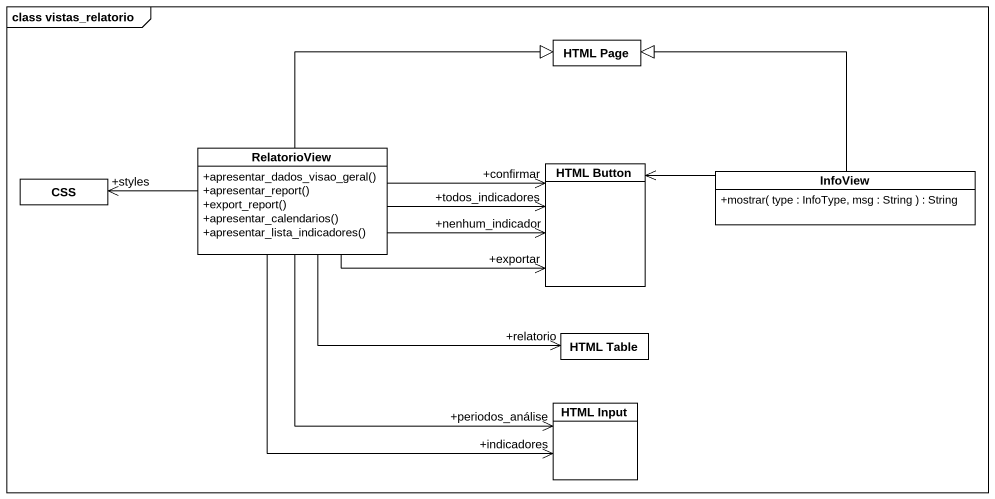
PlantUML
@startuml
mainframe class vistas_relatorio
hide circle
hide empty members
skinparam classAttributeIconSize 0
class "HTML Page" as HTML_Page
class RelatorioView {
  +apresentar_dados_visao_geral()
  +apresentar_report()
  +export_report()
  +apresentar_calendarios()
  +apresentar_lista_indicadores()
}
class CSS
class "HTML Button" as HTML_Button
class InfoView {
  +mostrar( type : InfoType, msg : String ) : String
}
class "HTML Table" as HTML_Table
class "HTML Input" as HTML_Input
RelatorioView -right-|> HTML_Page
RelatorioView -left-> "+styles" CSS
RelatorioView -right-> "+confirmar" HTML_Button
RelatorioView -right-> "+todos_indicadores" HTML_Button
RelatorioView -right-> "+nenhum_indicador" HTML_Button
RelatorioView -right-> "+exportar" HTML_Button
RelatorioView -right-> "+relatorio" HTML_Table
RelatorioView --> "+periodos_análise" HTML_Input
RelatorioView --> "+indicadores" HTML_Input
InfoView -left-|> HTML_Page
InfoView -left-> HTML_Button
@enduml
